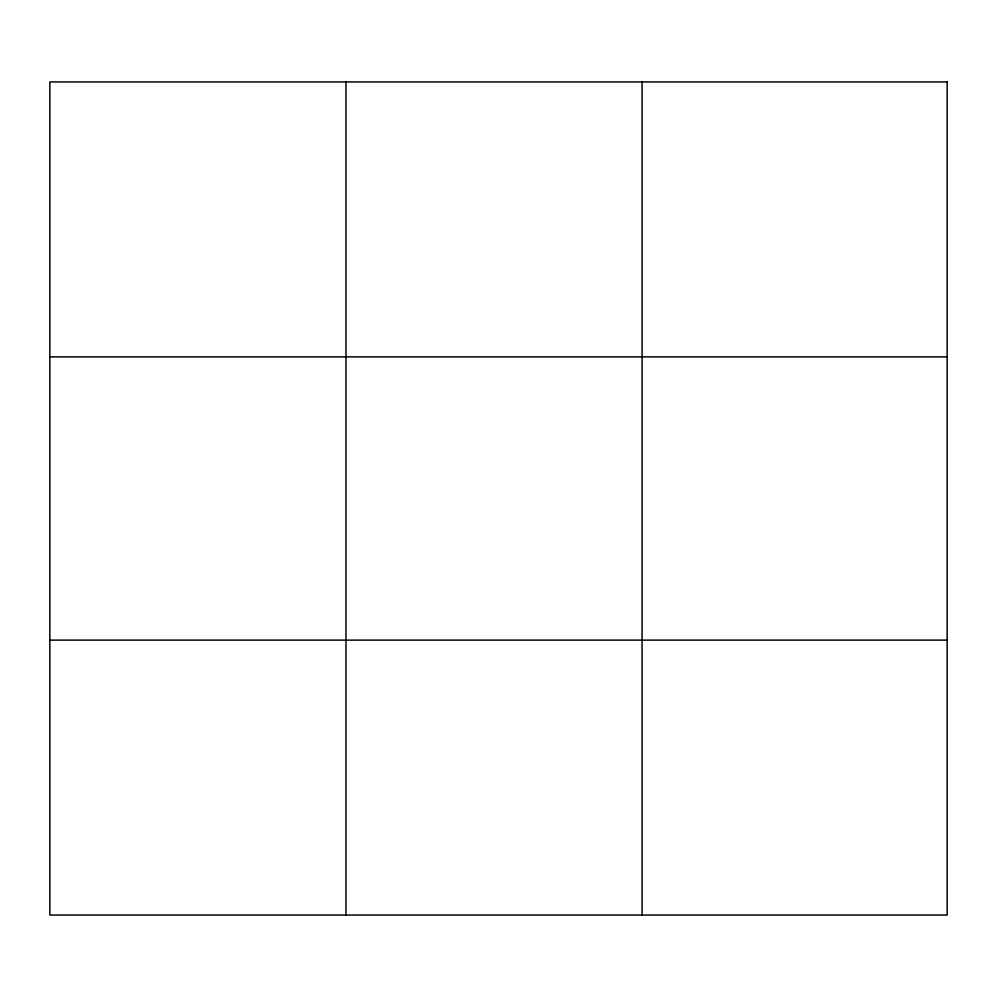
<?xml version="1.0" encoding="UTF-8"?>
<svg xmlns="http://www.w3.org/2000/svg" width="997" height="997" viewBox="0 0 997 997"><rect width="100%" height="100%" fill="white"/><g stroke="black" fill="none" stroke-linecap="round" stroke-linejoin="round"><path stroke-width="1.5" d="M345.959 915.059L345.959 81.941M642.068 915.059L642.068 81.941M49.85 356.876L947.15 356.876M49.85 640.124L947.15 640.124M947.15 81.941L947.15 915.059L49.85 915.059L49.85 81.941L947.15 81.941"/></g></svg>
